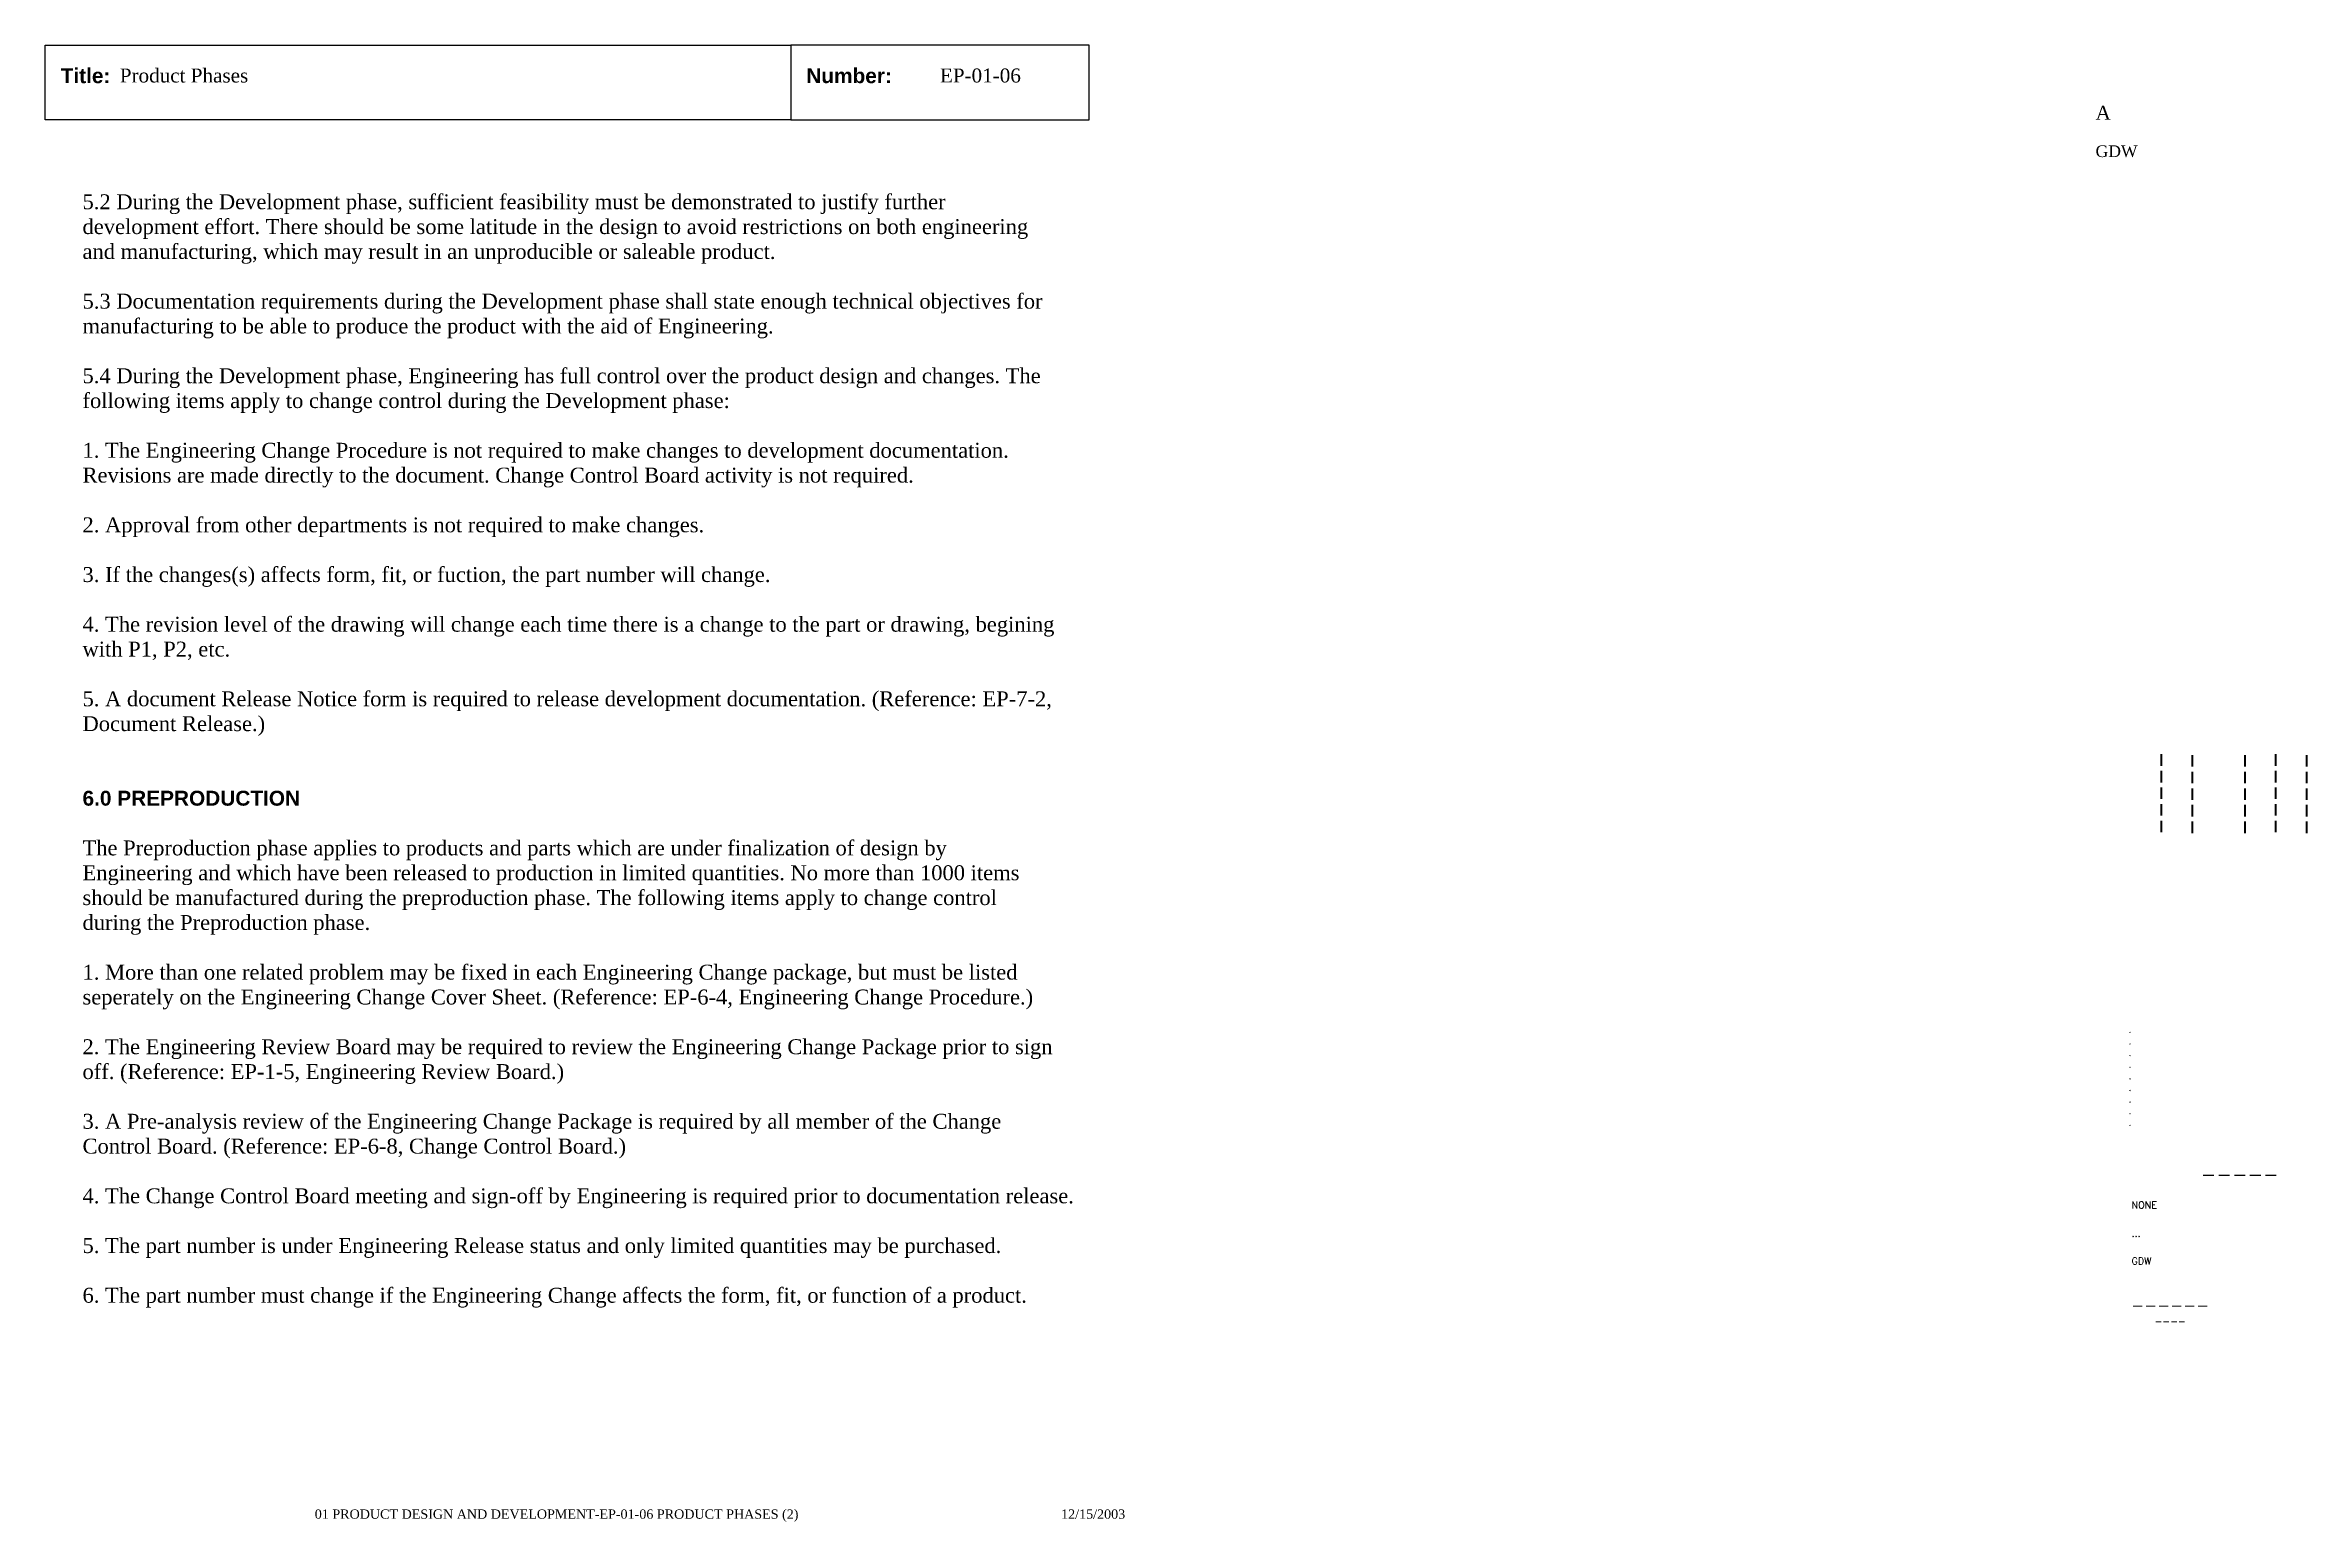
# Paper-space layout 'EP-01-06 Product Phases (2)' of a CAD drawing. Header units: inches. Extents: x 1 to 31.3, y 0.2 to 20.
import ezdxf
from ezdxf.enums import TextEntityAlignment as Align

# ---------------------------------------------------------------- set-up
doc = ezdxf.new("R2010")
doc.units = ezdxf.units.IN
doc.header["$MEASUREMENT"] = 0
doc.layers.add('TitleBlock_Attributes', color=40, linetype='Continuous', plot=False)
doc.layers.add('TitleBlock_Atts_Print', color=1, linetype='Continuous')
doc.styles.get("Standard").update_dxf_attribs({"font": 'simplex.shx'})
doc.styles.add('style1', font='TIMES.TTF')
doc.styles.add('styleAtt', font='TIMES.TTF')
doc.styles.add('TBBIGTEXT', font='complex.shx')

# ---------------------------------------------------------------- blocks, each defined once
blk = doc.blocks.new('Test1')
at = {"layer": 'TitleBlock_Attributes', "style": 'TBBIGTEXT', "width": 0.8}
for tag, p, height in [('SideLine1', (29.492, 9.408), 0.25), ('SideLine2', (29.906, 9.396), 0.25), ('SideLine3', (30.612, 9.396), 0.25), ('SideLine4', (31.026, 9.408), 0.25), ('SideLine5', (31.44, 9.396), 0.25), ('File-Layout', (28.803, 3.641), 0.125)]:
    blk.add_attdef(tag, p, '', height=height, rotation=90, dxfattribs=at)
at = {"layer": 'TitleBlock_Attributes'}
for tag, p, height in [('REV1', (28.947, 6.754), 0.0625), ('REV2', (28.947, 6.598), 0.0625), ('REV3', (28.947, 6.442), 0.0625), ('REV4', (28.947, 6.286), 0.0625), ('REV5', (28.947, 6.13), 0.0625), ('REV6', (28.947, 5.974), 0.0625), ('REV7', (28.947, 5.818), 0.0625), ('REV8', (28.947, 5.662), 0.0625), ('REV9', (28.947, 5.506), 0.0625), ('SCALE', (28.983, 4.394), 0.0938), ('INCHARGE', (28.983, 4.016), 0.0938), ('DRW', (28.983, 3.641), 0.0938)]:
    blk.add_attdef(tag, p, '', height=height, dxfattribs=at)
at = {"layer": 'TitleBlock_Attributes', "style": 'TBBIGTEXT'}
for tag, height, p in [('PROJNUM', 0.188, (30.434, 4.761)), ('DWG_NUM', 0.156, (31.168, 4.127)), ('CUSTOMER', 0.156, (29.501, 3.017)), ('LOCATION', 0.0938, (29.501, 2.835)), ('DESC_1', 0.188, (29.501, 2.412)), ('DESC_2', 0.188, (29.501, 2.1)), ('DESC_3', 0.188, (29.501, 1.787))]:
    blk.add_attdef(tag, text='', height=height, dxfattribs=at).set_placement(p, align=Align.CENTER)
at = {"layer": 'TitleBlock_Attributes'}
blk.add_attdef('DRW_DATE', text='', height=0.0938, dxfattribs=at).set_placement((31.149, 3.648), align=Align.CENTER)

psp = doc.layouts.new('EP-01-06 Product Phases (2)')

# ---------------------------------------------------------------- linework, layer by layer
for points in [[(1, 20), (11, 20), (11, 19), (1, 19)], [(11, 19), (15, 19), (15, 20), (11, 20)]]:
    psp.add_lwpolyline(points, close=True)

# ---------------------------------------------------------------- block references
ref = psp.add_blockref('Test1', (0, 0))
ref.add_attrib('CUSTOMER', '------', dxfattribs={"layer": 'TitleBlock_Attributes', "height": 0.1562, "style": 'TBBIGTEXT'}).set_placement((29.501, 3.017), align=Align.CENTER)
ref.add_attrib('LOCATION', '----', dxfattribs={"layer": 'TitleBlock_Attributes', "height": 0.0938, "style": 'TBBIGTEXT'}).set_placement((29.501, 2.835), align=Align.CENTER)
ref.add_attrib('DESC_1', 'Product Phases', (2, 19.5), dxfattribs={"layer": 'TitleBlock_Atts_Print', "height": 0.1875, "style": 'styleAtt'})
ref.add_attrib('DESC_2', 'EP-01-06', (13, 19.5), dxfattribs={"layer": 'TitleBlock_Atts_Print', "height": 0.1875, "style": 'styleAtt'})
ref.add_attrib('DESC_3', 'A', (28.5, 19), dxfattribs={"layer": 'TitleBlock_Attributes', "height": 0.188, "style": 'styleAtt'})
ref.add_attrib('PROJNUM', '-----', dxfattribs={"layer": 'TitleBlock_Attributes', "height": 0.1875, "style": 'TBBIGTEXT'}).set_placement((30.434, 4.761), align=Align.CENTER)
ref.add_attrib('DWG_NUM', 'GDW', (28.5, 18.5), dxfattribs={"layer": 'TitleBlock_Attributes', "height": 0.1562, "style": 'styleAtt'})
ref.add_attrib('DRW_DATE', '12/15/2003', dxfattribs={"layer": 'TitleBlock_Atts_Print', "height": 0.125, "style": 'styleAtt'}).set_placement((15.055, 0.232), align=Align.CENTER)
ref.add_attrib('DRW', 'GDW', (28.983, 3.641), dxfattribs={"layer": 'TitleBlock_Attributes', "height": 0.0938})
ref.add_attrib('INCHARGE', '...', (28.983, 4.016), dxfattribs={"layer": 'TitleBlock_Attributes', "height": 0.0938})
ref.add_attrib('SCALE', 'NONE', (28.983, 4.394), dxfattribs={"layer": 'TitleBlock_Attributes', "height": 0.0938})
ref.add_attrib('REV1', '.', (28.947, 6.754), dxfattribs={"layer": 'TitleBlock_Attributes', "height": 0.0625})
ref.add_attrib('REV2', '.', (28.947, 6.598), dxfattribs={"layer": 'TitleBlock_Attributes', "height": 0.0625})
ref.add_attrib('REV3', '.', (28.947, 6.442), dxfattribs={"layer": 'TitleBlock_Attributes', "height": 0.0625})
ref.add_attrib('REV4', '.', (28.947, 6.286), dxfattribs={"layer": 'TitleBlock_Attributes', "height": 0.0625})
ref.add_attrib('REV5', '.', (28.947, 6.13), dxfattribs={"layer": 'TitleBlock_Attributes', "height": 0.0625})
ref.add_attrib('REV6', '.', (28.947, 5.974), dxfattribs={"layer": 'TitleBlock_Attributes', "height": 0.0625})
ref.add_attrib('REV7', '.', (28.947, 5.818), dxfattribs={"layer": 'TitleBlock_Attributes', "height": 0.0625})
ref.add_attrib('REV8', '.', (28.947, 5.662), dxfattribs={"layer": 'TitleBlock_Attributes', "height": 0.0625})
ref.add_attrib('REV9', '.', (28.947, 5.506), dxfattribs={"layer": 'TitleBlock_Attributes', "height": 0.0625})
ref.add_attrib('SideLine1', '-----', (29.492, 9.408), dxfattribs={"layer": 'TitleBlock_Attributes', "height": 0.25, "rotation": 90, "style": 'TBBIGTEXT', "width": 0.8})
ref.add_attrib('SideLine2', '-----', (29.906, 9.396), dxfattribs={"layer": 'TitleBlock_Attributes', "height": 0.25, "rotation": 90, "style": 'TBBIGTEXT', "width": 0.8})
ref.add_attrib('SideLine3', '-----', (30.612, 9.396), dxfattribs={"layer": 'TitleBlock_Attributes', "height": 0.25, "rotation": 90, "style": 'TBBIGTEXT', "width": 0.8})
ref.add_attrib('SideLine4', '-----', (31.026, 9.408), dxfattribs={"layer": 'TitleBlock_Attributes', "height": 0.25, "rotation": 90, "style": 'TBBIGTEXT', "width": 0.8})
ref.add_attrib('SideLine5', '-----', (31.44, 9.396), dxfattribs={"layer": 'TitleBlock_Attributes', "height": 0.25, "rotation": 90, "style": 'TBBIGTEXT', "width": 0.8})
ref.add_attrib('File-Layout', '01 PRODUCT DESIGN AND DEVELOPMENT-EP-01-06 PRODUCT PHASES (2)', dxfattribs={"layer": 'TitleBlock_Atts_Print', "height": 0.125, "style": 'styleAtt'}).set_placement((7.859, 0.232), align=Align.CENTER)

# ---------------------------------------------------------------- texts
at = {"color": 5, "char_height": 0.2, "width": 2, "attachment_point": 1, "line_spacing_factor": 1.5, "style": 'style1'}
for s, insert in [('{\\fArial|b1|i0|c0|p34;Title:}', (1.207, 19.691)), ('{\\fArial|b1|i0|c0|p34;Number:}', (11.207, 19.691))]:
    psp.add_mtext(s, dxfattribs=dict(at, insert=insert))
at = {"color": 5, "insert": (1.5, 18), "char_height": 0.2, "width": 13, "attachment_point": 1, "style": 'style1'}
psp.add_mtext('5.2 During the Development phase, sufficient feasibility must be demonstrated to justify further development effort. There should be some latitude in the design to avoid restrictions on both engineering and manufacturing, which may result in an unproducible or saleable product.\\P\\P5.3 Documentation requirements during the Development phase shall state enough technical objectives for manufacturing to be able to produce the product with the aid of Engineering.\\P\\P5.4 During the Development phase, Engineering has full control over the product design and changes. The following items apply to change control during the Development phase:\\P\\P1. The Engineering Change Procedure is not required to make changes to development documentation. Revisions are made directly to the document. Change Control Board activity is not required.\\P\\P2. Approval from other departments is not required to make changes.\\P\\P3. If the changes(s) affects form, fit, or fuction, the part number will change.\\P\\P4. The revision level of the drawing will change each time there is a change to the part or drawing, begining with P1, P2, etc.\\P\\P5. A document Release Notice form is required to release development documentation. (Reference: EP-7-2, Document Release.)\\P\\P\\P{\\fArial|b1|i0|c0|p34;6.0 PREPRODUCTION\\P\\P}The Preproduction phase applies to products and parts which are under finalization of design by Engineering and which have been released to production in limited quantities. No more than 1000 items should be manufactured during the preproduction phase. The following items apply to change control during the Preproduction phase.\\P\\P1. More than one related problem may be fixed in each Engineering Change package, but must be listed seperately on the Engineering Change Cover Sheet. (Reference: EP-6-4, Engineering Change Procedure.)\\P\\P2. The Engineering Review Board may be required to review the Engineering Change Package prior to sign off. (Reference: EP-1-5, Engineering Review Board.)\\P\\P3. A Pre-analysis review of the Engineering Change Package is required by all member of the Change Control Board. (Reference: EP-6-8, Change Control Board.)\\P\\P4. The Change Control Board meeting and sign-off by Engineering is required prior to documentation release.\\P\\P5. The part number is under Engineering Release status and only limited quantities may be purchased.\\P\\P6. The part number must change if the Engineering Change affects the form, fit, or function of a product.', dxfattribs=at)

doc.saveas('drawing.dxf')
